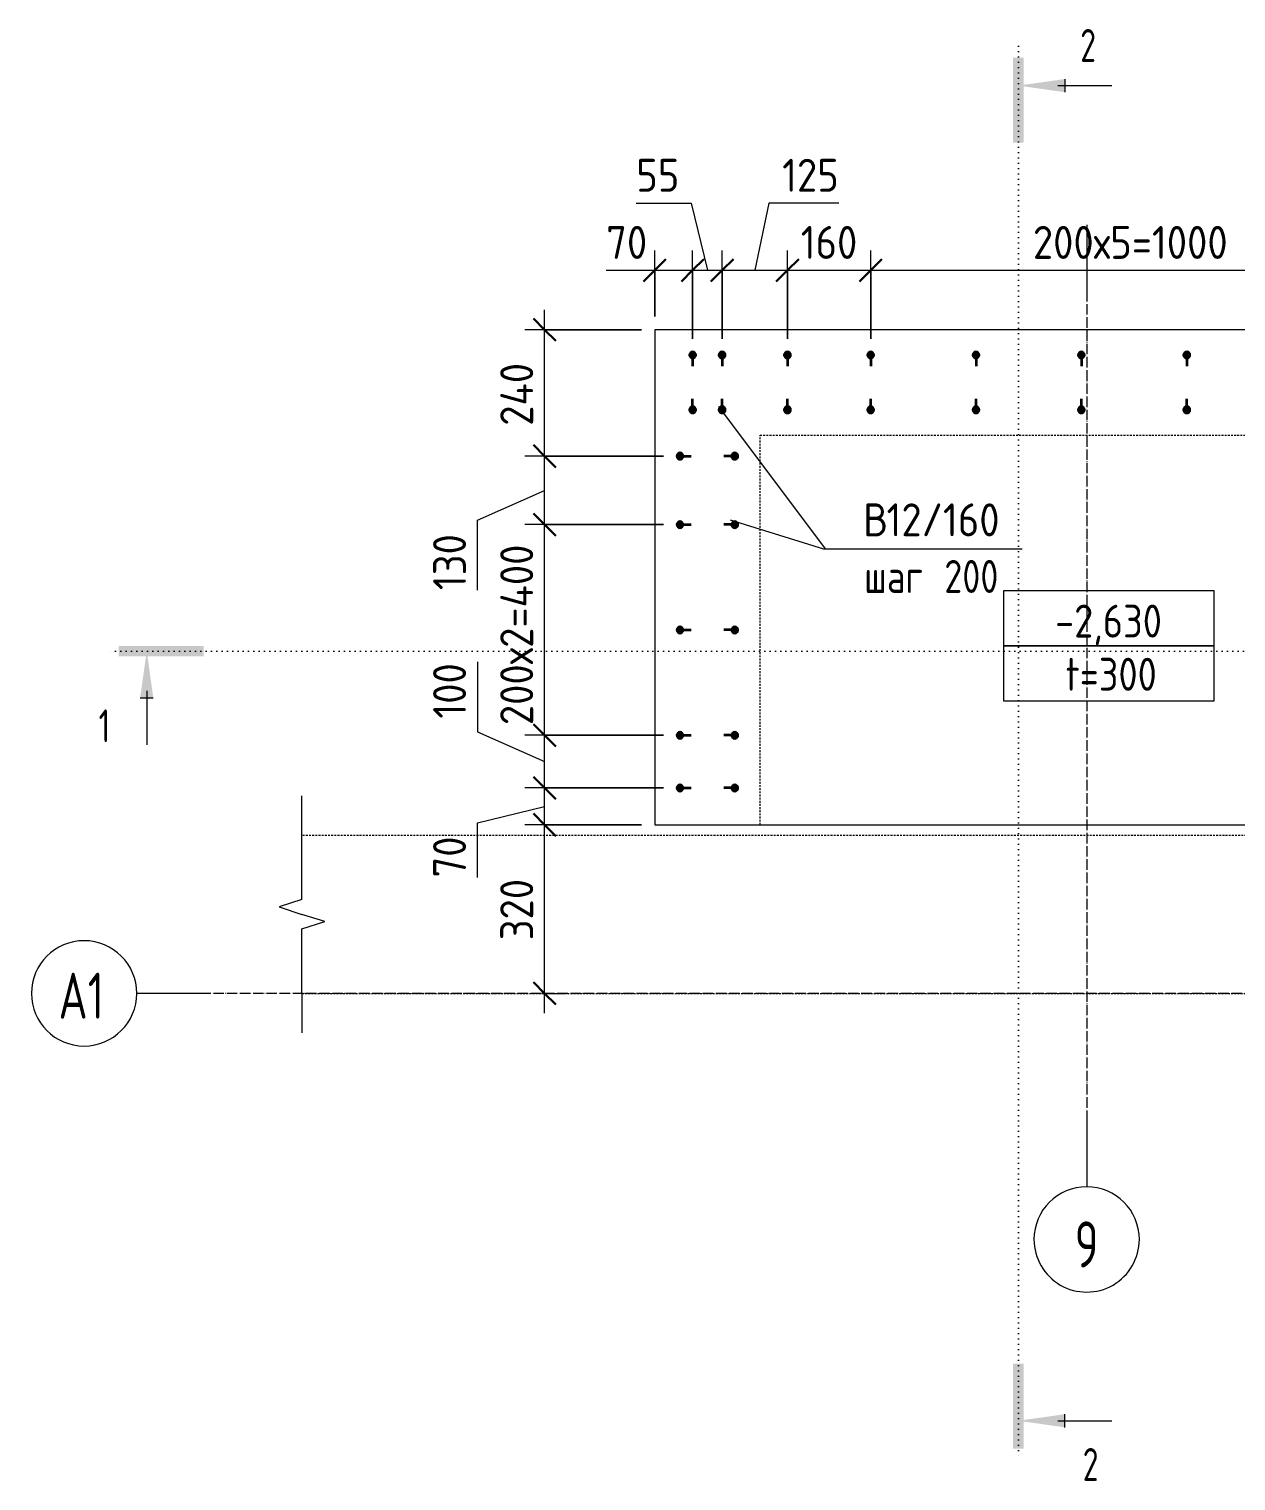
# Model space of a CAD drawing. Header units: millimetres. Extents: x 30199 to 69236, y -5153 to 33423.
# Drawn here: x 53564 to 55855, y 30219 to 32976 of the extents above; entities that cross this region are included whole.
import ezdxf

# ---------------------------------------------------------------- set-up
doc = ezdxf.new("R2010")
doc.units = ezdxf.units.MM
for name, pattern in [('01 Штриховая _4 мм_', [6, 3.5, -2.5]), ('02 Штрихпунктирная _20 мм_', [25, 20, -2.5, 0, -2.5]), ('04 Пунктир 10мм', [10, 0, -10])]:
    doc.linetypes.add(name, pattern=pattern)
for name, color, linetype, lineweight in [('AA_Dim', 7, 'Continuous', 9), ('AA_Dim-25', 7, 'Continuous', 9), ('AA_Oformlenie', 7, 'Continuous', 9), ('AA_Razrez', 7, 'Continuous', 9), ('AA_Vinoska', 7, 'Continuous', 9), ('AF_Stena_Опалубка', 253, 'Continuous', 20), ('KR_Armatura', 7, 'Continuous', 20), ('KR_Armatura_Tonkie', 7, 'Continuous', 20), ('KR_Fundament', 7, 'Continuous', 20), ('Оси', 7, 'Continuous', 9)]:
    doc.layers.add(name, color=color, linetype=linetype, lineweight=lineweight)
doc.styles.add('ISOCPEUR', font='isocpeur.ttf', dxfattribs={"width": 0.7, "height": 87.5})
doc.styles.add('ISOCPEUR_1', font='isocpeur.ttf', dxfattribs={"width": 0.9, "height": 62.5})
doc.styles.add('ISOCPEUR_2', font='isocpeur.ttf', dxfattribs={"width": 0.7, "height": 62.5})
doc.styles.add('ISOCPEUR_3', font='isocpeur.ttf', dxfattribs={"width": 0.85, "height": 62.5})
doc.styles.add('ISOCPEUR_8', font='isocpeur.ttf', dxfattribs={"width": 0.8, "height": 62.5})
doc.dimstyles.new('05_Округл_1мм__прозр_', dxfattribs={"dimscale": 304.8, "dimtxt": 62.248823, "dimasz": 0.139436, "dimexe": 0.123031, "dimexo": 0.082021, "dimgap": 0.008202, "dimtad": 1, "dimdec": 0, "dimdsep": 46, "dimtxsty": 'ISOCPEUR_1', "dimblk1": 'OBLIQUE', "dimblk2": 'OBLIQUE', "dimsah": 1, "dimcen": 0.09, "dimdle": 0.123031, "dimazin": 0, "dimtfac": 1, "dimtdec": 4, "dimtix": 1, "dimtmove": 0, "dimatfit": 3, "dimfxl": 1, "dimtvp": 1, "dimtolj": 1, "dimtzin": 0, "dimlwd": 18, "dimlwe": 18, "dimarcsym": 2})
doc.dimstyles.new('05_Округл_1мм__прозр__1', dxfattribs={"dimscale": 304.8, "dimtxt": 62.248823, "dimasz": 0.139436, "dimexe": 0.123031, "dimexo": 0.082021, "dimgap": 0.008202, "dimtad": 1, "dimdec": 0, "dimdsep": 46, "dimtxsty": 'ISOCPEUR_1', "dimblk1": 'OBLIQUE', "dimblk2": 'OBLIQUE', "dimsah": 1, "dimcen": 0.09, "dimdle": 0.123031, "dimazin": 0, "dimtfac": 1, "dimtdec": 4, "dimtix": 1, "dimtmove": 1, "dimatfit": 3, "dimfxl": 1, "dimtvp": 1, "dimtolj": 1, "dimtzin": 0, "dimlwd": 18, "dimlwe": 18, "dimarcsym": 2})
doc.dimstyles.new('05_Округл_5мм__прозр_', dxfattribs={"dimscale": 304.8, "dimtxt": 62.248823, "dimasz": 0.139436, "dimexe": 0.123031, "dimexo": 0.082021, "dimgap": 0.008202, "dimtad": 1, "dimdec": 0, "dimrnd": 5, "dimdsep": 46, "dimtxsty": 'ISOCPEUR_1', "dimblk1": 'OBLIQUE', "dimblk2": 'OBLIQUE', "dimsah": 1, "dimcen": 0.09, "dimdle": 0.123031, "dimazin": 0, "dimtfac": 1, "dimtdec": 4, "dimtix": 1, "dimtmove": 1, "dimatfit": 3, "dimfxl": 1, "dimtvp": 1, "dimtolj": 1, "dimtzin": 0, "dimlwd": 18, "dimlwe": 18, "dimarcsym": 2})
doc.dimstyles.new('05_Округл_5мм__прозр__1', dxfattribs={"dimscale": 304.8, "dimtxt": 62.248823, "dimasz": 0.139436, "dimexe": 0.123031, "dimexo": 0.082021, "dimgap": 0.008202, "dimtad": 1, "dimdec": 0, "dimrnd": 5, "dimdsep": 46, "dimtxsty": 'ISOCPEUR_1', "dimblk1": 'OBLIQUE', "dimblk2": 'OBLIQUE', "dimsah": 1, "dimcen": 0.09, "dimdle": 0.123031, "dimazin": 0, "dimtfac": 1, "dimtdec": 4, "dimtix": 1, "dimtmove": 0, "dimatfit": 3, "dimfxl": 1, "dimtvp": 1, "dimtolj": 1, "dimtzin": 0, "dimlwd": 18, "dimlwe": 18, "dimarcsym": 2})

# ---------------------------------------------------------------- blocks, each defined once
blk = doc.blocks.new('265_Выпуск П одной длины _НесАрм_РабПлоск_ - В1 _d12_ t250-4071037-Схема расположения арматурных выпусков вундаментной плиты  в_о 9-А1')
at = {"layer": 'KR_Armatura_Tonkie', "lineweight": 35}
for points in [[(-6, -6), (-4.4, -5.8), (-3, -5.2), (-1.8, -4.2), (-0.8, -3), (-0.2, -1.3), (0, 0), (-0.2, 1.6), (-0.8, 3), (-1.8, 4.2), (-3.3, 5.3), (-4.4, 5.8), (-6, 6), (-7.6, 5.8), (-9, 5.2), (-10.2, 4.2), (-11.2, 3), (-11.8, 1.6), (-12, 0), (-11.8, -1.6), (-11.2, -3), (-10.2, -4.2), (-9, -5.2), (-7.6, -5.8)], [(98, -6), (99.6, -5.8), (101, -5.2), (102.9, -3.4), (103.2, -3), (103.8, -1.6), (104, 0), (103.8, 1.6), (102.9, 3.4), (102.2, 4.2), (101, 5.2), (99.6, 5.8), (98, 6), (96.4, 5.8), (95, 5.2), (93.8, 4.2), (92.8, 3), (92.2, 1.6), (92, 0), (92.2, -1.6), (92.8, -3), (93.8, -4.2), (95, -5.2), (96.4, -5.8)]]:
    blk.add_hatch(color=256, dxfattribs=at).paths.add_polyline_path(points)
at = {"layer": 'KR_Armatura'}
for centre in [(-6, 0), (98, 0)]:
    blk.add_circle(centre, 6, dxfattribs=at)
at = {"layer": 'KR_Armatura_Tonkie', "lineweight": 35}
for p, q in [((0, 0), (15, 0)), ((92, 0), (77, 0))]:
    blk.add_line(p, q, dxfattribs=at)
for centre, start, end in [((-6, 0), 360, 180), ((-6, 0), 180, 360), ((98, 0), 360, 180), ((98, 0), 180, 360)]:
    blk.add_arc(centre, 6, start, end, dxfattribs=at)
blk = doc.blocks.new('265_Выпуск П одной длины _НесАрм_РабПлоск_ - В1 _d12_ t250-V1-Схема расположения арматурных выпусков вундаментной плиты  в_о 9-А1')
at = {"layer": 'KR_Armatura_Tonkie', "lineweight": 35}
for points in [[(-12, 0), (-11.8, -1.6), (-11.2, -3), (-10.2, -4.2), (-9, -5.2), (-7.6, -5.8), (-6, -6), (-4.4, -5.8), (-3, -5.2), (-1.8, -4.2), (-0.8, -3), (-0.2, -1.6), (-0.1, 0.9), (-0.2, 1.6), (-0.8, 3), (-1.8, 4.2), (-3, 5.2), (-4.4, 5.8), (-6, 6), (-7.6, 5.8), (-9, 5.2), (-10.2, 4.2), (-11.2, 3), (-11.9, 0.9)], [(92, 0), (92.2, -1.6), (92.8, -3), (93.8, -4.2), (95, -5.2), (96.4, -5.8), (98, -6), (99.6, -5.8), (101, -5.2), (102.2, -4.2), (103.2, -3), (103.8, -1.6), (103.9, 0.9), (103.8, 1.6), (103.2, 3), (102.2, 4.2), (101, 5.2), (99.6, 5.8), (98, 6), (96.4, 5.8), (95, 5.2), (93.8, 4.2), (92.8, 3), (92.1, 0.9)]]:
    blk.add_hatch(color=256, dxfattribs=at).paths.add_polyline_path(points)
at = {"layer": 'KR_Armatura'}
for centre in [(-6, 0), (98, 0)]:
    blk.add_circle(centre, 6, dxfattribs=at)
at = {"layer": 'KR_Armatura_Tonkie', "lineweight": 35}
for p, q in [((0, 0), (15, 0)), ((92, 0), (77, 0))]:
    blk.add_line(p, q, dxfattribs=at)
for centre, start, end in [((-6, 0), 360, 180), ((-6, 0), 180, 360), ((98, 0), 360, 180), ((98, 0), 180, 360)]:
    blk.add_arc(centre, 6, start, end, dxfattribs=at)
blk = doc.blocks.new('011_ЛинияОбрыва _ЭлУзла_Линия_ - Тип 1-4169792-Схема расположения арматурных выпусков вундаментной плиты  в_о 9-А1')
at = {"layer": 'AA_Oformlenie'}
for p, q in [((0, 0), (122.5, 0)), ((178.2, 0), (300, 0))]:
    blk.add_line(p, q, dxfattribs=at)
blk = doc.blocks.new('Ось сетки - d_4мм-2765513-Схема расположения арматурных выпусков вундаментной плиты  в_о 9-А1')
at = {"layer": 'Оси'}
for start, end in [(360, 180), (360, 180), (180, 360), (180, 360)]:
    blk.add_arc((0, 0), 4, start, end, dxfattribs=at)
blk = doc.blocks.new('Разрез - Номер узла_ спереди-394134-Схема расположения арматурных выпусков вундаментной плиты  в_о 9-А1')
at = {"layer": 'AA_Razrez'}
for points in [[(7.33, 0.4), (7.33, -0.39), (0.87, -0.39), (0.87, 0.4)], [(3.5, -3.53), (2.5, -3.53), (3, 0)]]:
    blk.add_hatch(color=256, dxfattribs=at).paths.add_polyline_path(points)
for p, q in [((3, -3), (3, -7.1)), ((2.5, -3.53), (3.5, -3.53))]:
    blk.add_line(p, q, dxfattribs=at)
blk = doc.blocks.new('Разрез - Номер узла_ сзади-394133-Схема расположения арматурных выпусков вундаментной плиты  в_о 9-А1')
at = {"layer": 'AA_Razrez'}
for points in [[(7.33, 0.4), (7.33, -0.39), (0.87, -0.39), (0.87, 0.4)], [(3.5, -3.53), (2.5, -3.53), (3, 0)]]:
    blk.add_hatch(color=256, dxfattribs=at).paths.add_polyline_path(points)
for p, q in [((3, -3), (3, -7.1)), ((2.5, -3.53), (3.5, -3.53))]:
    blk.add_line(p, q, dxfattribs=at)
blk = doc.blocks.new('042_М_ФундПлиты_ТолщинаОтметка - 042_М_ФундПлиты_ТолщинаОтметка-647274-Схема расположения арматурных выпусков вундаментной плиты  в_о 9-А1')
at = {"layer": 'AA_Vinoska'}
for p, q in [((8, 4.17), (-8, 4.17)), ((-8, 4.17), (-8, 0)), ((8, 0), (8, 4.17)), ((8, 0), (-8, 0)), ((-8, 0), (-8, -4.17)), ((-8, 0), (8, 0)), ((8, -4.17), (8, 0)), ((-8, -4.17), (8, -4.17))]:
    blk.add_line(p, q, dxfattribs=at)
blk = doc.blocks.new('DIMBLOCK46-Схема расположения арматурных выпусков вундаментной плиты  в_о 9-А1')
at = {"layer": 'AA_Dim-25', "lineweight": 30}
for p, q in [((54542.5, 31465), (54521.2, 31486.2)), ((54542.5, 31465), (54563.7, 31443.7)), ((54542.5, 31145), (54521.2, 31166.2)), ((54542.5, 31145), (54563.7, 31123.7))]:
    blk.add_line(p, q, dxfattribs=at)
at = {"layer": 'AA_Dim-25', "lineweight": 18}
for p, q in [((54726.5, 31465), (54505, 31465)), ((54542.5, 31107.5), (54542.5, 31465)), ((54542.5, 31465), (54726.5, 31465)), ((54537.4, 31145), (54580, 31145)), ((54542.5, 31145), (54537.4, 31145))]:
    blk.add_line(p, q, dxfattribs=at)
at = {"layer": 'AA_Dim-25', "color": 0, "lineweight": 18, "insert": (54458.3, 31245.7), "char_height": 62.5, "width": 142.215, "attachment_point": 1, "rotation": 90, "line_spacing_factor": 1.149209, "style": 'ISOCPEUR_1'}
blk.add_mtext('320', dxfattribs=at)
blk = doc.blocks.new('_Oblique')
at = {"color": 0, "linetype": 'ByBlock', "lineweight": -2}
blk.add_line((-0.5, -0.5), (0.5, 0.5), dxfattribs=at)
blk = doc.blocks.new('DIMBLOCK47-Схема расположения арматурных выпусков вундаментной плиты  в_о 9-А1')
at = {"layer": 'AA_Dim-25', "lineweight": 30}
for p, q in [((54542.5, 31535), (54521.2, 31556.2)), ((54542.5, 31535), (54563.7, 31513.7)), ((54542.5, 31465), (54521.2, 31486.2)), ((54542.5, 31465), (54563.7, 31443.7))]:
    blk.add_line(p, q, dxfattribs=at)
at = {"layer": 'AA_Dim-25', "lineweight": 18}
for p, q in [((54768.5, 31535), (54505, 31535)), ((54542.5, 31465), (54542.5, 31535)), ((54542.5, 31535), (54768.5, 31535)), ((54415, 31468.9), (54542.5, 31500)), ((54415, 31364.9), (54415, 31468.9)), ((54726.5, 31465), (54505, 31465)), ((54542.5, 31465), (54726.5, 31465))]:
    blk.add_line(p, q, dxfattribs=at)
at = {"layer": 'AA_Dim-25', "color": 0, "lineweight": 18, "insert": (54330.8, 31364.9), "char_height": 62.5, "width": 94.81, "attachment_point": 1, "rotation": 90, "line_spacing_factor": 1.149209, "style": 'ISOCPEUR_1'}
blk.add_mtext('70', dxfattribs=at)
blk = doc.blocks.new('DIMBLOCK48-Схема расположения арматурных выпусков вундаментной плиты  в_о 9-А1')
at = {"layer": 'AA_Dim-25', "lineweight": 18}
for p, q in [((54415, 31774.4), (54415, 31641.6)), ((54415, 31641.6), (54542.5, 31585)), ((54768.5, 31635), (54505, 31635)), ((54542.5, 31535), (54542.5, 31635)), ((54542.5, 31635), (54768.5, 31635)), ((54768.5, 31535), (54505, 31535)), ((54542.5, 31535), (54768.5, 31535))]:
    blk.add_line(p, q, dxfattribs=at)
at = {"layer": 'AA_Dim-25', "lineweight": 30}
for p, q in [((54542.5, 31635), (54521.2, 31656.2)), ((54542.5, 31635), (54563.7, 31613.7)), ((54542.5, 31535), (54521.2, 31556.2)), ((54542.5, 31535), (54563.7, 31513.7))]:
    blk.add_line(p, q, dxfattribs=at)
at = {"layer": 'AA_Dim-25', "color": 0, "lineweight": 18, "insert": (54330.8, 31666.6), "char_height": 62.5, "width": 129.286, "attachment_point": 1, "rotation": 90, "line_spacing_factor": 1.149209, "style": 'ISOCPEUR_1'}
blk.add_mtext('100', dxfattribs=at)
blk = doc.blocks.new('DIMBLOCK49-Схема расположения арматурных выпусков вундаментной плиты  в_о 9-А1')
at = {"layer": 'AA_Dim-25', "lineweight": 18}
for p, q in [((54768.5, 32035), (54505, 32035)), ((54542.5, 31635), (54542.5, 32035)), ((54542.5, 32035), (54768.5, 32035)), ((54768.5, 31635), (54505, 31635)), ((54542.5, 31635), (54768.5, 31635))]:
    blk.add_line(p, q, dxfattribs=at)
at = {"layer": 'AA_Dim-25', "lineweight": 30}
for p, q in [((54542.5, 32035), (54521.2, 32056.2)), ((54542.5, 32035), (54563.7, 32013.7)), ((54542.5, 31635), (54521.2, 31656.2)), ((54542.5, 31635), (54563.7, 31613.7))]:
    blk.add_line(p, q, dxfattribs=at)
at = {"layer": 'AA_Dim-25', "color": 0, "lineweight": 18, "insert": (54458.3, 31654.2), "char_height": 62.5, "width": 433.826, "attachment_point": 1, "rotation": 90, "line_spacing_factor": 1.149209, "style": 'ISOCPEUR_1'}
blk.add_mtext('200х2=400', dxfattribs=at)
blk = doc.blocks.new('DIMBLOCK50-Схема расположения арматурных выпусков вундаментной плиты  в_о 9-А1')
at = {"layer": 'AA_Dim-25', "lineweight": 30}
for p, q in [((54542.5, 32165), (54521.2, 32186.2)), ((54542.5, 32165), (54563.7, 32143.7)), ((54542.5, 32035), (54521.2, 32056.2)), ((54542.5, 32035), (54563.7, 32013.7))]:
    blk.add_line(p, q, dxfattribs=at)
at = {"layer": 'AA_Dim-25', "lineweight": 18}
for p, q in [((54768.5, 32165), (54505, 32165)), ((54542.5, 32035), (54542.5, 32165)), ((54542.5, 32165), (54768.5, 32165)), ((54415, 32043.4), (54542.5, 32100)), ((54415, 31910.6), (54415, 32043.4)), ((54768.5, 32035), (54505, 32035)), ((54542.5, 32035), (54768.5, 32035))]:
    blk.add_line(p, q, dxfattribs=at)
at = {"layer": 'AA_Dim-25', "color": 0, "lineweight": 18, "insert": (54330.8, 31910.6), "char_height": 62.5, "width": 129.286, "attachment_point": 1, "rotation": 90, "line_spacing_factor": 1.149209, "style": 'ISOCPEUR_1'}
blk.add_mtext('130', dxfattribs=at)
blk = doc.blocks.new('DIMBLOCK51-Схема расположения арматурных выпусков вундаментной плиты  в_о 9-А1')
at = {"layer": 'AA_Dim-25', "lineweight": 30}
for p, q in [((54542.5, 32405), (54521.2, 32426.2)), ((54542.5, 32405), (54563.7, 32383.7)), ((54542.5, 32165), (54521.2, 32186.2)), ((54542.5, 32165), (54563.7, 32143.7))]:
    blk.add_line(p, q, dxfattribs=at)
at = {"layer": 'AA_Dim-25', "lineweight": 18}
for p, q in [((54542.5, 32165), (54542.5, 32442.5)), ((54726.5, 32405), (54505, 32405)), ((54542.5, 32405), (54726.5, 32405)), ((54768.5, 32165), (54505, 32165)), ((54542.5, 32165), (54768.5, 32165))]:
    blk.add_line(p, q, dxfattribs=at)
at = {"layer": 'AA_Dim-25', "color": 0, "lineweight": 18, "insert": (54458.3, 32222.7), "char_height": 62.5, "width": 149.397, "attachment_point": 1, "rotation": 90, "line_spacing_factor": 1.149209, "style": 'ISOCPEUR_1'}
blk.add_mtext('240', dxfattribs=at)
blk = doc.blocks.new('DIMBLOCK58-Схема расположения арматурных выпусков вундаментной плиты  в_о 9-А1')
at = {"layer": 'AA_Dim-25', "lineweight": 18}
for p, q in [((54751.5, 32430), (54751.5, 32555.3)), ((54823.5, 32388), (54823.5, 32555.3)), ((54659.4, 32517.8), (54763.4, 32517.8)), ((54714, 32517.8), (54823.5, 32517.8)), ((54751.5, 32517.8), (54751.5, 32430)), ((54763.4, 32517.8), (54787.5, 32517.8)), ((54823.5, 32517.8), (54823.5, 32388))]:
    blk.add_line(p, q, dxfattribs=at)
at = {"layer": 'AA_Dim-25', "lineweight": 30}
for p, q in [((54751.5, 32517.8), (54772.8, 32539)), ((54823.5, 32517.8), (54844.8, 32539)), ((54751.5, 32517.8), (54730.3, 32496.5)), ((54823.5, 32517.8), (54802.3, 32496.5))]:
    blk.add_line(p, q, dxfattribs=at)
at = {"layer": 'AA_Dim-25', "color": 0, "lineweight": 18, "insert": (54659.4, 32602), "char_height": 62.5, "width": 94.81, "attachment_point": 1, "line_spacing_factor": 1.149209, "style": 'ISOCPEUR_1'}
blk.add_mtext('70', dxfattribs=at)
blk = doc.blocks.new('DIMBLOCK59-Схема расположения арматурных выпусков вундаментной плиты  в_о 9-А1')
at = {"layer": 'AA_Dim-25', "lineweight": 18}
for p, q in [((54716.4, 32645.3), (54820.4, 32645.3)), ((54820.4, 32645.3), (54851.5, 32517.8)), ((54823.5, 32388), (54823.5, 32555.3)), ((54879.5, 32388), (54879.5, 32555.3)), ((54823.5, 32517.8), (54879.5, 32517.8)), ((54823.5, 32517.8), (54823.5, 32388)), ((54879.5, 32517.8), (54879.5, 32388))]:
    blk.add_line(p, q, dxfattribs=at)
at = {"layer": 'AA_Dim-25', "lineweight": 30}
for p, q in [((54823.5, 32517.8), (54844.8, 32539)), ((54879.5, 32517.8), (54900.8, 32539)), ((54823.5, 32517.8), (54802.3, 32496.5)), ((54879.5, 32517.8), (54858.3, 32496.5))]:
    blk.add_line(p, q, dxfattribs=at)
at = {"layer": 'AA_Dim-25', "color": 0, "lineweight": 18, "insert": (54716.4, 32729.5), "char_height": 62.5, "width": 94.81, "attachment_point": 1, "line_spacing_factor": 1.149209, "style": 'ISOCPEUR_1'}
blk.add_mtext('55', dxfattribs=at)
blk = doc.blocks.new('DIMBLOCK60-Схема расположения арматурных выпусков вундаментной плиты  в_о 9-А1')
at = {"layer": 'AA_Dim-25', "lineweight": 18}
for p, q in [((54968.4, 32645.3), (54941.6, 32517.8)), ((55101.1, 32645.3), (54968.4, 32645.3)), ((54879.5, 32388), (54879.5, 32555.3)), ((55003.6, 32388), (55003.6, 32555.3)), ((54879.5, 32517.8), (55003.6, 32517.8)), ((54879.5, 32517.8), (54879.5, 32388)), ((55003.6, 32517.8), (55003.6, 32388))]:
    blk.add_line(p, q, dxfattribs=at)
at = {"layer": 'AA_Dim-25', "lineweight": 30}
for p, q in [((54879.5, 32517.8), (54900.8, 32539)), ((55003.6, 32517.8), (55024.8, 32539)), ((54879.5, 32517.8), (54858.3, 32496.5)), ((55003.6, 32517.8), (54982.3, 32496.5))]:
    blk.add_line(p, q, dxfattribs=at)
at = {"layer": 'AA_Dim-25', "color": 0, "lineweight": 18, "insert": (54993.4, 32729.5), "char_height": 62.5, "width": 129.286, "attachment_point": 1, "line_spacing_factor": 1.149209, "style": 'ISOCPEUR_1'}
blk.add_mtext('125', dxfattribs=at)
blk = doc.blocks.new('DIMBLOCK61-Схема расположения арматурных выпусков вундаментной плиты  в_о 9-А1')
at = {"layer": 'AA_Dim-25', "lineweight": 18}
for p, q in [((55003.6, 32388), (55003.6, 32555.3)), ((55161.6, 32388), (55161.6, 32555.3)), ((55003.6, 32517.8), (55161.6, 32517.8)), ((55003.6, 32517.8), (55003.6, 32388)), ((55161.6, 32517.8), (55161.6, 32388))]:
    blk.add_line(p, q, dxfattribs=at)
at = {"layer": 'AA_Dim-25', "lineweight": 30}
for p, q in [((55003.6, 32517.8), (55024.8, 32539)), ((55161.6, 32517.8), (55182.8, 32539)), ((55003.6, 32517.8), (54982.3, 32496.5)), ((55161.6, 32517.8), (55140.3, 32496.5))]:
    blk.add_line(p, q, dxfattribs=at)
at = {"layer": 'AA_Dim-25', "color": 0, "lineweight": 18, "insert": (55028.7, 32602), "char_height": 62.5, "width": 129.286, "attachment_point": 1, "line_spacing_factor": 1.149209, "style": 'ISOCPEUR_1'}
blk.add_mtext('160', dxfattribs=at)
blk = doc.blocks.new('DIMBLOCK62-Схема расположения арматурных выпусков вундаментной плиты  в_о 9-А1')
at = {"layer": 'AA_Dim-25', "lineweight": 18}
for p, q in [((55161.6, 32388), (55161.6, 32555.3)), ((56161.6, 32388), (56161.6, 32555.3)), ((55161.6, 32517.8), (56161.6, 32517.8)), ((55161.6, 32517.8), (55161.6, 32388)), ((56161.6, 32517.8), (56161.6, 32388))]:
    blk.add_line(p, q, dxfattribs=at)
at = {"layer": 'AA_Dim-25', "lineweight": 30}
for p, q in [((55161.6, 32517.8), (55182.8, 32539)), ((56161.6, 32517.8), (56182.8, 32539)), ((55161.6, 32517.8), (55140.3, 32496.5)), ((56161.6, 32517.8), (56140.3, 32496.5))]:
    blk.add_line(p, q, dxfattribs=at)
at = {"layer": 'AA_Dim-25', "color": 0, "lineweight": 18, "insert": (55469.4, 32602), "char_height": 62.5, "width": 461.12, "attachment_point": 1, "line_spacing_factor": 1.149209, "style": 'ISOCPEUR_1'}
blk.add_mtext('200х5=1000', dxfattribs=at)
blk = doc.blocks.new('042_М_Арматуры - Диам длина поз _ Комментарий-3662934-Схема расположения арматурных выпусков вундаментной плиты  в_о 9-А1')
at = {"layer": 'AA_Vinoska'}
blk.add_line((-7, 0), (7, 0), dxfattribs=at)

msp = doc.modelspace()

# ---------------------------------------------------------------- linework, layer by layer
at = {"layer": 'AA_Razrez', "linetype": '04 Пунктир 10мм'}
for p, q in [((55441.9547, 32943.4405), (55441.9547, 30258.4464)), ((57667.1359, 31794.5825), (53712.1501, 31794.5825))]:
    msp.add_line(p, q, dxfattribs=at)
at = {"layer": 'AA_Vinoska'}
for p, q in [((54872.5629, 32259.3218), (55074.828, 31988.9021)), ((54894.5482, 32043.8654), (55071.8685, 31988.9021)), ((55071.8685, 31988.9021), (55099.0119, 31988.9021)), ((55074.828, 31988.9021), (55099.0119, 31988.9021)), ((54081.654, 31444.9998), (54081.654, 31519.9998)), ((54081.654, 31323.1542), (54038.329, 31309.0771)), ((54038.329, 31309.0771), (54081.654, 31294.9999)), ((54124.9553, 31281.2499), (54081.654, 31294.9999)), ((54081.654, 31267.4999), (54124.9553, 31281.2499)), ((54081.654, 31145), (54081.654, 31070))]:
    msp.add_line(p, q, dxfattribs=at)
at = {"layer": 'AF_Stena_Опалубка', "linetype": '01 Штриховая _4 мм_'}
for p, q in [((54951.5363, 32404.9998), (54751.5363, 32404.9998)), ((54751.5363, 32404.9998), (54751.5363, 31464.9998)), ((56201.5363, 32404.9998), (54951.5363, 32404.9998)), ((54951.5363, 31464.9998), (54951.5363, 32204.9998)), ((54951.5363, 32204.9998), (56201.5363, 32204.9998)), ((54751.5363, 31464.9998), (54951.5363, 31464.9998)), ((57236.8846, 31444.9998), (54081.654, 31444.9998)), ((54081.654, 31144.9998), (57236.8846, 31144.9998))]:
    msp.add_line(p, q, dxfattribs=at)
at = {"layer": 'KR_Fundament'}
for p, q in [((56401.5363, 32404.9998), (54751.5363, 32404.9998)), ((54751.5363, 32404.9998), (54751.5363, 31464.9998)), ((54751.5363, 31464.9998), (56401.5363, 31464.9998))]:
    msp.add_line(p, q, dxfattribs=at)
at = {"layer": 'Оси'}
for p, q in [((55571.5363, 32603.8675), (55571.5363, 32478.8675)), ((53893.2068, 31145), (53768.2068, 31145)), ((55571.5363, 30902.7514), (55571.5363, 30777.7514))]:
    msp.add_line(p, q, dxfattribs=at)
at = {"layer": 'Оси', "linetype": '02 Штрихпунктирная _20 мм_'}
for p, q in [((55571.5363, 32478.8675), (55571.5363, 30902.7514)), ((57397.6129, 31145), (53893.2068, 31145))]:
    msp.add_line(p, q, dxfattribs=at)

# ---------------------------------------------------------------- block references
at = {"layer": 'AA_Oformlenie', "rotation": 89.99999999999991}
msp.add_blockref('011_ЛинияОбрыва _ЭлУзла_Линия_ - Тип 1-4169792-Схема расположения арматурных выпусков вундаментной плиты  в_о 9-А1', (54081.654, 31145), dxfattribs=at)
at = {"layer": 'AA_Razrez', "extrusion": (0, 0, -1), "xscale": 24.99999999999999, "yscale": 24.99999999999999, "zscale": 24.99999999999999, "rotation": 270.0000000000003}
msp.add_blockref('Разрез - Номер узла_ сзади-394133-Схема расположения арматурных выпусков вундаментной плиты  в_о 9-А1', (-55441.9547, 32943.4405), dxfattribs=at)
at = {"layer": 'AA_Razrez', "xscale": 24.99999999999999, "yscale": 24.99999999999999, "zscale": 24.99999999999999}
msp.add_blockref('Разрез - Номер узла_ спереди-394134-Схема расположения арматурных выпусков вундаментной плиты  в_о 9-А1', (53712.1501, 31794.5825), dxfattribs=at)
at = {"layer": 'AA_Razrez', "xscale": 24.99999999999999, "yscale": 24.99999999999999, "zscale": 24.99999999999999, "rotation": 89.99999999999947}
msp.add_blockref('Разрез - Номер узла_ спереди-394134-Схема расположения арматурных выпусков вундаментной плиты  в_о 9-А1', (55441.9547, 30258.4464), dxfattribs=at)
at = {"layer": 'AA_Vinoska', "xscale": 24.99999999999999, "yscale": 24.99999999999999, "zscale": 24.99999999999999}
for name, p in [('042_М_Арматуры - Диам длина поз _ Комментарий-3662934-Схема расположения арматурных выпусков вундаментной плиты  в_о 9-А1', (55274.0119, 31988.9021)), ('042_М_Арматуры - Диам длина поз _ Комментарий-3662934-Схема расположения арматурных выпусков вундаментной плиты  в_о 9-А1', (55274.0119, 31988.9021)), ('042_М_ФундПлиты_ТолщинаОтметка - 042_М_ФундПлиты_ТолщинаОтметка-647274-Схема расположения арматурных выпусков вундаментной плиты  в_о 9-А1', (55613.8215, 31804.688))]:
    msp.add_blockref(name, p, dxfattribs=at)
at = {"layer": 'KR_Armatura_Tonkie', "lineweight": 35, "rotation": 89.99999999999991}
for name, p in [('265_Выпуск П одной длины _НесАрм_РабПлоск_ - В1 _d12_ t250-4071037-Схема расположения арматурных выпусков вундаментной плиты  в_о 9-А1', (54823.5363, 32258.9998)), ('265_Выпуск П одной длины _НесАрм_РабПлоск_ - В1 _d12_ t250-4071037-Схема расположения арматурных выпусков вундаментной плиты  в_о 9-А1', (54879.5363, 32258.9998)), ('265_Выпуск П одной длины _НесАрм_РабПлоск_ - В1 _d12_ t250-4071037-Схема расположения арматурных выпусков вундаментной плиты  в_о 9-А1', (55003.5703, 32258.9998)), ('265_Выпуск П одной длины _НесАрм_РабПлоск_ - В1 _d12_ t250-V1-Схема расположения арматурных выпусков вундаментной плиты  в_о 9-А1', (55161.5703, 32258.9998)), ('265_Выпуск П одной длины _НесАрм_РабПлоск_ - В1 _d12_ t250-4071037-Схема расположения арматурных выпусков вундаментной плиты  в_о 9-А1', (55361.5703, 32258.9998)), ('265_Выпуск П одной длины _НесАрм_РабПлоск_ - В1 _d12_ t250-4071037-Схема расположения арматурных выпусков вундаментной плиты  в_о 9-А1', (55561.5703, 32258.9998)), ('265_Выпуск П одной длины _НесАрм_РабПлоск_ - В1 _d12_ t250-4071037-Схема расположения арматурных выпусков вундаментной плиты  в_о 9-А1', (55761.5703, 32258.9998))]:
    msp.add_blockref(name, p, dxfattribs=at)
at = {"layer": 'KR_Armatura_Tonkie', "lineweight": 35}
for p in [(54805.4613, 32164.9998), (54805.4613, 32034.9998), (54805.4613, 31834.9998), (54805.4613, 31634.9998), (54805.4613, 31534.9998)]:
    msp.add_blockref('265_Выпуск П одной длины _НесАрм_РабПлоск_ - В1 _d12_ t250-4071037-Схема расположения арматурных выпусков вундаментной плиты  в_о 9-А1', p, dxfattribs=at)
at = {"layer": 'Оси', "xscale": 24.99999999999999, "yscale": 24.99999999999999, "zscale": 24.99999999999999}
for p, rotation in [((53668.2068, 31145), 90), ((55571.5363, 30677.7514), 180)]:
    msp.add_blockref('Ось сетки - d_4мм-2765513-Схема расположения арматурных выпусков вундаментной плиты  в_о 9-А1', p, dxfattribs=dict(at, rotation=rotation))

# ---------------------------------------------------------------- texts
at = {"layer": 'AA_Razrez', "char_height": 62.5, "attachment_point": 1, "style": 'ISOCPEUR_2'}
for s, insert, width in [('\\fISOCPEUR|b0|i0|c204|p34|;\\W.7;2', (55559.308, 32975.9022), 37.879734), ('\\fISOCPEUR|b0|i0|c204|p34|;\\W.7;1', (53695.8895, 31684.0868), 26.656109), ('\\fISOCPEUR|b0|i0|c204|p34|;\\W.7;2', (55564.1015, 30281.6618), 37.879734)]:
    msp.add_mtext(s, dxfattribs=dict(at, insert=insert, width=width))
at = {"layer": 'AA_Vinoska', "char_height": 62.5, "attachment_point": 1}
for s, insert, width, style in [('\\fISOCPEUR|b0|i0|c204|p34|;\\W.9;В', (55147.0154, 32075.2547), 54.113906, 'ISOCPEUR_1'), ('\\fISOCPEUR|b0|i0|c204|p34|;\\W.9;В', (55147.0154, 32075.2547), 54.113906, 'ISOCPEUR_1'), ('12/160', (55191.6638, 32075.2547), 263.354344, 'ISOCPEUR_1'), ('12/160', (55191.6638, 32075.2547), 263.354344, 'ISOCPEUR_1'), (' 200', (55269.4383, 31967.7783), 166.751, 'ISOCPEUR_8'), ('шаг', (55149.0529, 31967.7783), 145.907125, 'ISOCPEUR_8'), ('-2,630', (55511.5818, 31883.0375), 252.130719, 'ISOCPEUR_3'), ('t=300', (55531.4006, 31782.1157), 223.169758, 'ISOCPEUR_3')]:
    msp.add_mtext(s, dxfattribs=dict(at, insert=insert, width=width, style=style))
at = {"layer": 'Оси', "char_height": 87.5, "attachment_point": 1, "style": 'ISOCPEUR'}
for s, insert, width in [('\\fISOCPEUR|b0|i0|c204|p34|;\\W.7;А', (53619.7875, 31184.2595), 67.34175), ('\\fISOCPEUR|b0|i0|c204|p34|;\\W.7;1', (53675.35, 31184.2595), 37.879734), ('\\fISOCPEUR|b0|i0|c204|p34|;\\W.7;9', (55548.9065, 30712.0243), 51.909266)]:
    msp.add_mtext(s, dxfattribs=dict(at, insert=insert, width=width))

# ---------------------------------------------------------------- dimensions: what is measured, and where the dimension line sits
at = {"layer": 'AA_Dim', "lineweight": 18}
for base, p1, p2, override, picture, middle in [((54879.5363, 32517.7974), (54823.5363, 32362.9998), (54879.5363, 32362.9998), {"dimpost": '<>', "dimfxl": 56}, 'DIMBLOCK59-Схема расположения арматурных выпусков вундаментной плиты  в_о 9-А1', (54763.8121, 32687.7842)), ((55003.5703, 32517.7974), (54879.5363, 32362.9998), (55003.5703, 32362.9998), {"dimpost": '<>', "dimfxl": 124.03396}, 'DIMBLOCK60-Схема расположения арматурных выпусков вундаментной плиты  в_о 9-А1', (55058.0246, 32687.7842)), ((54823.5363, 32517.7974), (54751.5363, 32404.9888), (54823.5363, 32362.9998), {"dimpost": '<>', "dimfxl": 83.349122}, 'DIMBLOCK58-Схема расположения арматурных выпусков вундаментной плиты  в_о 9-А1', (54706.8434, 32560.2842))]:
    dim = msp.add_linear_dim(base=base, p1=p1, p2=p2, dimstyle='05_Округл_5мм__прозр_', override=override, dxfattribs=at)
    dim.commit()
    dim.dimension.update_dxf_attribs({"geometry": picture, "text_midpoint": middle, "dimtype": 160})
for base, p1, p2, override, picture, middle in [((55161.5703, 32517.7974), (55003.5703, 32362.9998), (55161.5703, 32362.9998), {"dimpost": '<>', "dimfxl": 158}, 'DIMBLOCK61-Схема расположения арматурных выпусков вундаментной плиты  в_о 9-А1', (55082.5703, 32551.5474)), ((56161.5703, 32517.7974), (55161.5703, 32362.9998), (56161.5703, 32362.9998), {"dimpost": '200х5=<>', "dimfxl": 1000}, 'DIMBLOCK62-Схема расположения арматурных выпусков вундаментной плиты  в_о 9-А1', (55661.5703, 32551.5474))]:
    dim = msp.add_linear_dim(base=base, p1=p1, p2=p2, dimstyle='05_Округл_5мм__прозр__1', override=override, dxfattribs=at)
    dim.commit()
    dim.dimension.update_dxf_attribs({"geometry": picture, "text_midpoint": middle})
for base, p1, p2, override, picture, middle in [((54542.4637, 32404.9888), (54793.4613, 32164.9998), (54751.5363, 32404.9888), {"dimpost": '<>', "dimfxl": 243.623523}, 'DIMBLOCK51-Схема расположения арматурных выпусков вундаментной плиты  в_о 9-А1', (54508.7137, 32284.9943)), ((54542.4637, 32034.9998), (54793.4613, 31634.9998), (54793.4613, 32034.9998), {"dimpost": '200х2=<>', "dimfxl": 400}, 'DIMBLOCK49-Схема расположения арматурных выпусков вундаментной плиты  в_о 9-А1', (54508.7137, 31834.9998)), ((54542.4637, 31464.9998), (54512.4117, 31145), (54751.5363, 31464.9998), {"dimpost": '<>', "dimfxl": 399.475224}, 'DIMBLOCK46-Схема расположения арматурных выпусков вундаментной плиты  в_о 9-А1', (54508.7137, 31304.9999))]:
    dim = msp.add_linear_dim(base=base, p1=p1, p2=p2, angle=90, dimstyle='05_Округл_1мм__прозр_', override=override, dxfattribs=at)
    dim.commit()
    dim.dimension.update_dxf_attribs({"geometry": picture, "text_midpoint": middle})
for base, p1, p2, override, picture, middle in [((54542.4637, 32164.9998), (54793.4613, 32034.9998), (54793.4613, 32164.9998), {"dimpost": '<>', "dimfxl": 130}, 'DIMBLOCK50-Схема расположения арматурных выпусков вундаментной плиты  в_о 9-А1', (54372.4769, 31975.2919)), ((54542.4637, 31634.9998), (54793.4613, 31534.9998), (54793.4613, 31634.9998), {"dimpost": '<>', "dimfxl": 100}, 'DIMBLOCK48-Схема расположения арматурных выпусков вундаментной плиты  в_о 9-А1', (54372.4769, 31731.2554)), ((54542.4637, 31534.9998), (54751.5363, 31464.9998), (54793.4613, 31534.9998), {"dimpost": '<>', "dimfxl": 81.594735}, 'DIMBLOCK47-Схема расположения арматурных выпусков вундаментной плиты  в_о 9-А1', (54372.4769, 31412.2756))]:
    dim = msp.add_linear_dim(base=base, p1=p1, p2=p2, angle=90, dimstyle='05_Округл_1мм__прозр__1', override=override, dxfattribs=at)
    dim.commit()
    dim.dimension.update_dxf_attribs({"geometry": picture, "text_midpoint": middle, "dimtype": 160, "text_rotation": 90})

doc.saveas('drawing.dxf')
